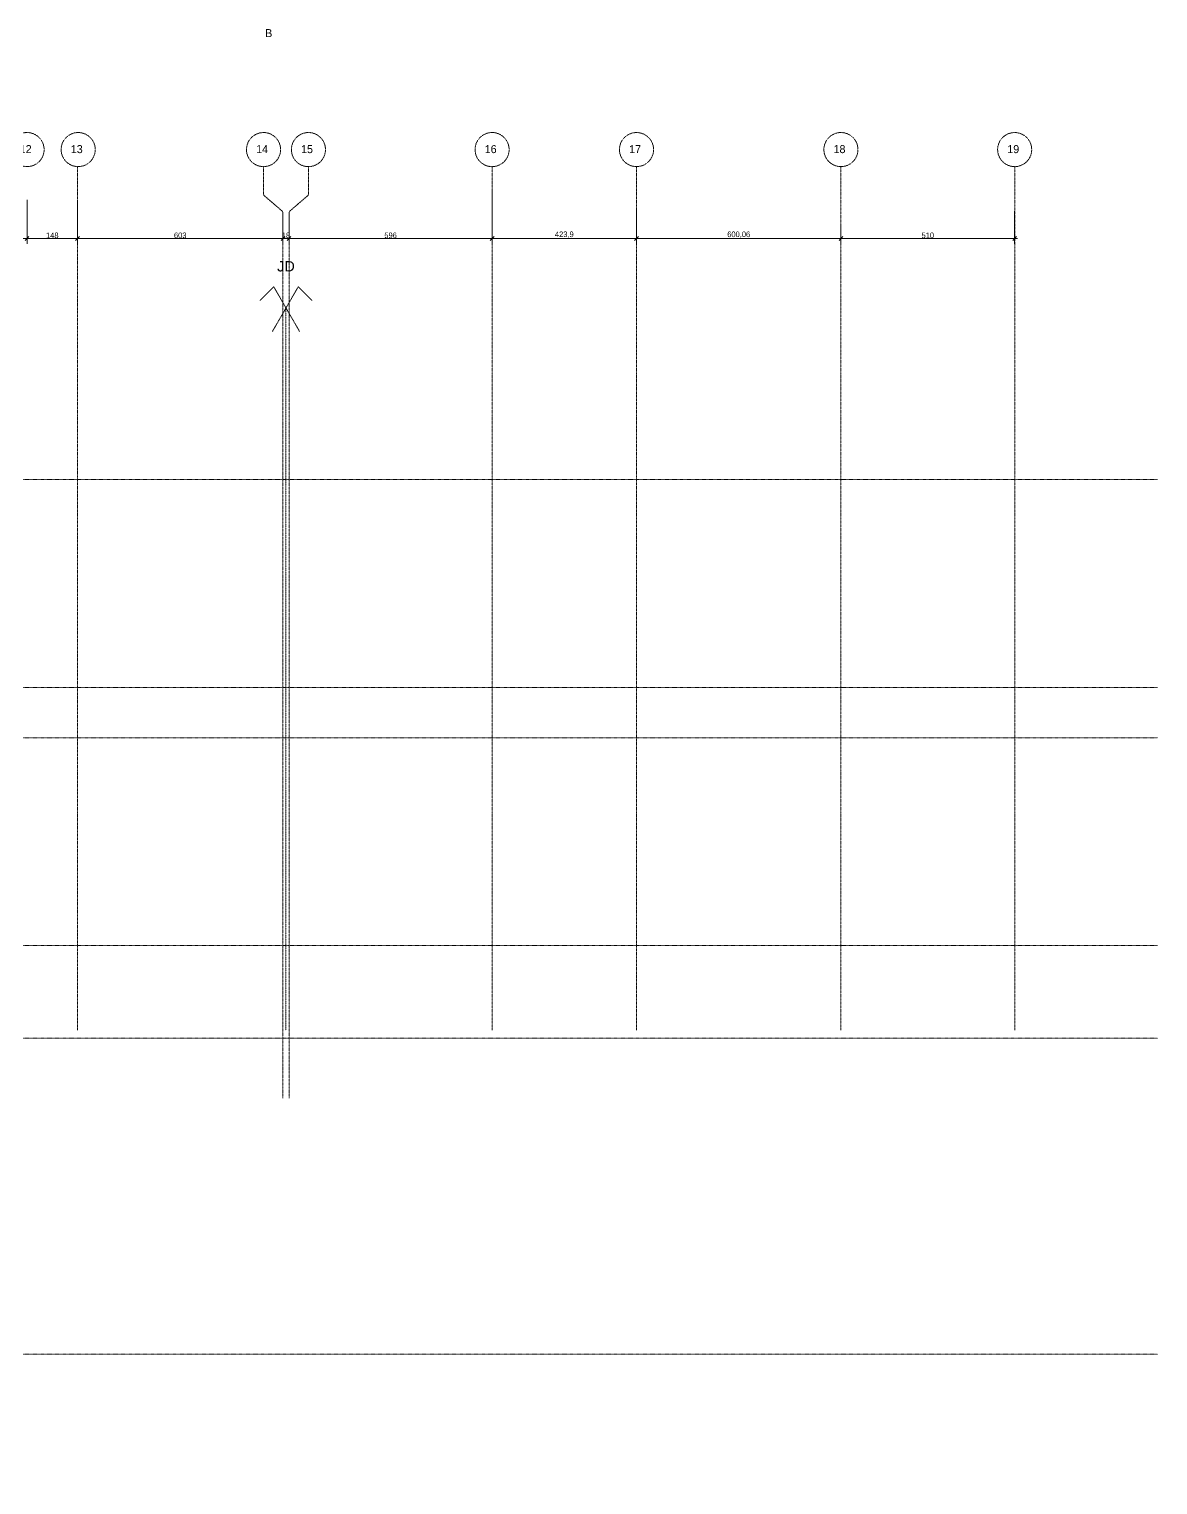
# Model space of a CAD drawing. Header units: millimetres. Extents: x -26249 to 60250, y -21218 to 23336.
# Drawn here: x 17375 to 20688, y -11812 to -7538 of the extents above; entities that cross this region are included whole.
import ezdxf

# ---------------------------------------------------------------- set-up
doc = ezdxf.new("R2010")
doc.units = ezdxf.units.MM
for name, pattern in [('ISO-02', [0.75, 0.6, -0.15]), ('Style de ligne -1', [0.41664, 0.20828, -0.20836]), ('Style de ligne -11', [0.347222, 0.20828, -0.138942]), ('Style de ligne -13', [0.147638, 0.098425, -0.049213]), ('Style de ligne -6', [1.04164, 0.625, -0.20828, 0.06943, -0.13893]), ('VW-01', [0.41656, 0.20828, -0.20828])]:
    doc.linetypes.add(name, pattern=pattern)
for name, color, linetype, lineweight in [('B Aménagement intérieur', 7, 'Continuous', 5), ('B BATI-équipement-sanitaires', 7, 'Continuous', 5), ('B Général', 7, 'Continuous', 5), ('C ANNOTATIONS-cotation', 7, 'Continuous', 5), ('C ANNOTATIONS-prestations', 7, 'Continuous', 5), ('C ANNOTATIONS-texte', 7, 'Continuous', 5)]:
    doc.layers.add(name, color=color, linetype=linetype, lineweight=lineweight)
doc.layers.add('C ANNOTATIONS-axes', color=1, linetype='ISO-02', lineweight=13, true_color=0xff0000)
doc.layers.add('C ANNOTATIONS-axes horizontaux', color=1, linetype='Style de ligne -1', lineweight=13, true_color=0xff0000)
doc.styles.add('Arial', font='arial.ttf')
doc.styles.add('Eurostile', font='')
doc.styles.get('Eurostile').set_extended_font_data('Eurostile')
doc.dimstyles.new('Arch', dxfattribs={"dimtxt": 20.229601, "dimasz": 11.224121, "dimexe": 15.875, "dimexo": 7.9375, "dimgap": 7.9375, "dimtad": 1, "dimdec": 1, "dimtxsty": 'Arial', "dimblk": 'VW_SLASH-1', "dimblk1": 'VW_SLASH-1', "dimblk2": 'VW_SLASH-1', "dimcen": 0, "dimdle": 7.9375, "dimazin": 0, "dimtfac": 1, "dimtdec": 1, "dimtix": 1, "dimtmove": 0, "dimatfit": 0, "dimldrblk": 'VW_FILLEDARROW-1', "dimfxl": 1, "dimfrac": 2, "dimtolj": 1, "dimarcsym": 0})

# ---------------------------------------------------------------- blocks, each defined once
blk = doc.blocks.new('Groupe-64-1')
at = {"layer": 'B Général', "color": 1, "linetype": 'Style de ligne -11', "lineweight": 5}
blk.add_line((2145.7, -1173.9), (2145.7, 946.1), dxfattribs=at)
at = {"layer": 'B Général', "color": 1, "linetype": 'Style de ligne -11', "lineweight": 5, "flags": 128}
for points in [[(2185.7, 876.8), (2109.7, 1008.4), (2069.7, 968.4)], [(2105.7, 876.8), (2181.7, 1008.4), (2221.7, 968.4)]]:
    blk.add_lwpolyline(points, dxfattribs=at)
at = {"layer": 'B Général', "color": 1, "insert": (2119.8, 1083.6), "char_height": 30.34, "attachment_point": 1, "line_spacing_factor": 0.958078, "style": 'Arial'}
blk.add_mtext('JD', dxfattribs=at)
blk = doc.blocks.new('VW_SLASH-1')
at = {"color": 0, "linetype": 'ByBlock', "lineweight": -2}
blk.add_line((0.71, 0), (-1, 0), dxfattribs=at)
at = {"color": 0, "linetype": 'Continuous', "lineweight": 20, "flags": 128}
blk.add_lwpolyline([(0.5, 0.5), (-0.5, -0.5)], dxfattribs=at)
blk = doc.blocks.new('*D15')
at = {"layer": 'C ANNOTATIONS-cotation', "color": 0, "linetype": 'Continuous', "lineweight": -2, "transparency": 16777216}
for p, q in [((770.7, 1277.8), (770.7, 1134.1)), ((1385.7, 1263.6), (1385.7, 1134.1)), ((1374.4, 1150), (781.9, 1150))]:
    blk.add_line(p, q, dxfattribs=at)
at = {"layer": 'Defpoints', "color": 0, "transparency": 16777216}
for p in [(770.7, 1285.7), (1385.7, 1271.6), (770.7, 1150)]:
    blk.add_point(p, dxfattribs=at)
at = {"layer": 'C ANNOTATIONS-cotation', "color": 0, "lineweight": -2, "transparency": 16777216, "xscale": 11.22412109375, "yscale": 11.22412109375, "zscale": 11.22412109375, "rotation": 180}
blk.add_blockref('VW_SLASH-1', (770.7, 1150), dxfattribs=at)
at = {"layer": 'C ANNOTATIONS-cotation', "color": 0, "lineweight": -2, "transparency": 16777216, "xscale": 11.22412109375, "yscale": 11.22412109375, "zscale": 11.22412109375}
blk.add_blockref('VW_SLASH-1', (1385.7, 1150), dxfattribs=at)
at = {"layer": 'C ANNOTATIONS-cotation', "color": 0, "lineweight": 5, "transparency": 16777216, "insert": (1078.2, 1159.2), "char_height": 16.45, "attachment_point": 5, "style": 'Eurostile'}
blk.add_mtext('\\A1;615', dxfattribs=at)
blk = doc.blocks.new('VW_FILLEDARROW-1')
at = {"linetype": 'Continuous', "lineweight": 0}
blk.add_hatch(color=0, dxfattribs=at).paths.add_polyline_path([(-1.41, 0.38), (0, 0), (-1.41, -0.38)])
at = {"color": 0, "linetype": 'Continuous', "lineweight": 5, "flags": 128}
blk.add_lwpolyline([(-1.41, 0.38), (0, 0), (-1.41, -0.38)], close=True, dxfattribs=at)
blk = doc.blocks.new('*D16')
at = {"layer": 'C ANNOTATIONS-cotation', "color": 0, "linetype": 'Continuous', "lineweight": -2, "transparency": 16777216}
for p, q in [((1385.7, 1263.6), (1385.7, 1134.1)), ((1533.7, 1254.9), (1533.7, 1134.1)), ((1522.4, 1150), (1396.9, 1150))]:
    blk.add_line(p, q, dxfattribs=at)
at = {"layer": 'Defpoints', "color": 0, "transparency": 16777216}
for p in [(1385.7, 1271.6), (1533.7, 1262.8), (1385.7, 1150)]:
    blk.add_point(p, dxfattribs=at)
at = {"layer": 'C ANNOTATIONS-cotation', "color": 0, "lineweight": -2, "transparency": 16777216, "xscale": 11.22412109375, "yscale": 11.22412109375, "zscale": 11.22412109375, "rotation": 180}
blk.add_blockref('VW_SLASH-1', (1385.7, 1150), dxfattribs=at)
at = {"layer": 'C ANNOTATIONS-cotation', "color": 0, "lineweight": -2, "transparency": 16777216, "xscale": 11.22412109375, "yscale": 11.22412109375, "zscale": 11.22412109375}
blk.add_blockref('VW_SLASH-1', (1533.7, 1150), dxfattribs=at)
at = {"layer": 'C ANNOTATIONS-cotation', "color": 0, "lineweight": 5, "transparency": 16777216, "insert": (1459.7, 1159.2), "char_height": 16.45, "attachment_point": 5, "style": 'Eurostile'}
blk.add_mtext('\\A1;148', dxfattribs=at)
blk = doc.blocks.new('*D17')
at = {"layer": 'C ANNOTATIONS-cotation', "color": 0, "linetype": 'Continuous', "lineweight": -2, "transparency": 16777216}
for p, q in [((1533.7, 1254.9), (1533.7, 1134.1)), ((2136.7, 1220.6), (2136.7, 1134.1)), ((2125.4, 1150), (1544.9, 1150))]:
    blk.add_line(p, q, dxfattribs=at)
at = {"layer": 'Defpoints', "color": 0, "transparency": 16777216}
for p in [(1533.7, 1262.8), (2136.7, 1228.6), (1533.7, 1150)]:
    blk.add_point(p, dxfattribs=at)
at = {"layer": 'C ANNOTATIONS-cotation', "color": 0, "lineweight": -2, "transparency": 16777216, "xscale": 11.22412109375, "yscale": 11.22412109375, "zscale": 11.22412109375, "rotation": 180}
blk.add_blockref('VW_SLASH-1', (1533.7, 1150), dxfattribs=at)
at = {"layer": 'C ANNOTATIONS-cotation', "color": 0, "lineweight": -2, "transparency": 16777216, "xscale": 11.22412109375, "yscale": 11.22412109375, "zscale": 11.22412109375}
blk.add_blockref('VW_SLASH-1', (2136.7, 1150), dxfattribs=at)
at = {"layer": 'C ANNOTATIONS-cotation', "color": 0, "lineweight": 5, "transparency": 16777216, "insert": (1835.2, 1159.2), "char_height": 16.45, "attachment_point": 5, "style": 'Eurostile'}
blk.add_mtext('\\A1;603', dxfattribs=at)
blk = doc.blocks.new('*D18')
at = {"layer": 'C ANNOTATIONS-cotation', "color": 0, "linetype": 'Continuous', "lineweight": -2, "transparency": 16777216}
for p, q in [((2136.7, 1220.6), (2136.7, 1134.1)), ((2154.7, 1220.6), (2154.7, 1134.1)), ((2125.4, 1150), (2114.2, 1150)), ((2154.7, 1150), (2136.7, 1150)), ((2165.9, 1150), (2177.1, 1150))]:
    blk.add_line(p, q, dxfattribs=at)
at = {"layer": 'Defpoints', "color": 0, "transparency": 16777216}
for p in [(2136.7, 1228.6), (2154.7, 1228.6), (2136.7, 1150)]:
    blk.add_point(p, dxfattribs=at)
at = {"layer": 'C ANNOTATIONS-cotation', "color": 0, "lineweight": -2, "transparency": 16777216, "xscale": 11.22412109375, "yscale": 11.22412109375, "zscale": 11.22412109375}
blk.add_blockref('VW_SLASH-1', (2136.7, 1150), dxfattribs=at)
at = {"layer": 'C ANNOTATIONS-cotation', "color": 0, "lineweight": -2, "transparency": 16777216, "xscale": 11.22412109375, "yscale": 11.22412109375, "zscale": 11.22412109375, "rotation": 180}
blk.add_blockref('VW_SLASH-1', (2154.7, 1150), dxfattribs=at)
at = {"layer": 'C ANNOTATIONS-cotation', "color": 0, "lineweight": 5, "transparency": 16777216, "insert": (2145.7, 1159.2), "char_height": 16.45, "attachment_point": 5, "style": 'Eurostile'}
blk.add_mtext('\\A1;18', dxfattribs=at)
blk = doc.blocks.new('*D19')
at = {"layer": 'C ANNOTATIONS-cotation', "color": 0, "linetype": 'Continuous', "lineweight": -2, "transparency": 16777216}
for p, q in [((2750.7, 1289), (2750.7, 1134.1)), ((2154.7, 1220.6), (2154.7, 1134.1)), ((2739.4, 1150), (2165.9, 1150))]:
    blk.add_line(p, q, dxfattribs=at)
at = {"layer": 'Defpoints', "color": 0, "transparency": 16777216}
for p in [(2750.7, 1296.9), (2154.7, 1228.6), (2154.7, 1150)]:
    blk.add_point(p, dxfattribs=at)
at = {"layer": 'C ANNOTATIONS-cotation', "color": 0, "lineweight": -2, "transparency": 16777216, "xscale": 11.22412109375, "yscale": 11.22412109375, "zscale": 11.22412109375, "rotation": 180}
blk.add_blockref('VW_SLASH-1', (2154.7, 1150), dxfattribs=at)
at = {"layer": 'C ANNOTATIONS-cotation', "color": 0, "lineweight": -2, "transparency": 16777216, "xscale": 11.22412109375, "yscale": 11.22412109375, "zscale": 11.22412109375}
blk.add_blockref('VW_SLASH-1', (2750.7, 1150), dxfattribs=at)
at = {"layer": 'C ANNOTATIONS-cotation', "color": 0, "lineweight": 5, "transparency": 16777216, "insert": (2452.7, 1159.2), "char_height": 16.45, "attachment_point": 5, "style": 'Eurostile'}
blk.add_mtext('\\A1;596', dxfattribs=at)
blk = doc.blocks.new('*D20')
at = {"layer": 'C ANNOTATIONS-cotation', "color": 0, "linetype": 'Continuous', "lineweight": -2, "transparency": 16777216}
for p, q in [((2750.7, 1289), (2750.7, 1134.1)), ((3174.6, 1234.8), (3174.6, 1134.1)), ((3163.4, 1150), (2761.9, 1150))]:
    blk.add_line(p, q, dxfattribs=at)
at = {"layer": 'Defpoints', "color": 0, "transparency": 16777216}
for p in [(2750.7, 1296.9), (3174.6, 1242.7), (2750.7, 1150)]:
    blk.add_point(p, dxfattribs=at)
at = {"layer": 'C ANNOTATIONS-cotation', "color": 0, "lineweight": -2, "transparency": 16777216, "xscale": 11.22412109375, "yscale": 11.22412109375, "zscale": 11.22412109375, "rotation": 180}
blk.add_blockref('VW_SLASH-1', (2750.7, 1150), dxfattribs=at)
at = {"layer": 'C ANNOTATIONS-cotation', "color": 0, "lineweight": -2, "transparency": 16777216, "xscale": 11.22412109375, "yscale": 11.22412109375, "zscale": 11.22412109375}
blk.add_blockref('VW_SLASH-1', (3174.6, 1150), dxfattribs=at)
at = {"layer": 'C ANNOTATIONS-cotation', "color": 0, "lineweight": 5, "transparency": 16777216, "insert": (2962.6, 1160.8), "char_height": 16.45, "attachment_point": 5, "style": 'Eurostile'}
blk.add_mtext('\\A1;423,9', dxfattribs=at)
blk = doc.blocks.new('*D21')
at = {"layer": 'C ANNOTATIONS-cotation', "color": 0, "linetype": 'Continuous', "lineweight": -2, "transparency": 16777216}
for p, q in [((3174.6, 1234.8), (3174.6, 1134.1)), ((3774.6, 1190.6), (3774.6, 1134.1)), ((3763.4, 1150), (3185.8, 1150))]:
    blk.add_line(p, q, dxfattribs=at)
at = {"layer": 'Defpoints', "color": 0, "transparency": 16777216}
for p in [(3174.6, 1242.7), (3774.6, 1198.6), (3174.6, 1150)]:
    blk.add_point(p, dxfattribs=at)
at = {"layer": 'C ANNOTATIONS-cotation', "color": 0, "lineweight": -2, "transparency": 16777216, "xscale": 11.22412109375, "yscale": 11.22412109375, "zscale": 11.22412109375, "rotation": 180}
blk.add_blockref('VW_SLASH-1', (3174.6, 1150), dxfattribs=at)
at = {"layer": 'C ANNOTATIONS-cotation', "color": 0, "lineweight": -2, "transparency": 16777216, "xscale": 11.22412109375, "yscale": 11.22412109375, "zscale": 11.22412109375}
blk.add_blockref('VW_SLASH-1', (3774.6, 1150), dxfattribs=at)
at = {"layer": 'C ANNOTATIONS-cotation', "color": 0, "lineweight": 5, "transparency": 16777216, "insert": (3474.6, 1160.8), "char_height": 16.45, "attachment_point": 5, "style": 'Eurostile'}
blk.add_mtext('\\A1;600,06', dxfattribs=at)
blk = doc.blocks.new('*D22')
at = {"layer": 'C ANNOTATIONS-cotation', "color": 0, "linetype": 'Continuous', "lineweight": -2, "transparency": 16777216}
for p, q in [((4284.6, 1230.6), (4284.6, 1134.1)), ((3774.6, 1190.6), (3774.6, 1134.1)), ((4273.4, 1150), (3785.9, 1150))]:
    blk.add_line(p, q, dxfattribs=at)
at = {"layer": 'Defpoints', "color": 0, "transparency": 16777216}
for p in [(3774.6, 1198.6), (4284.6, 1238.6), (3774.6, 1150)]:
    blk.add_point(p, dxfattribs=at)
at = {"layer": 'C ANNOTATIONS-cotation', "color": 0, "lineweight": -2, "transparency": 16777216, "xscale": 11.22412109375, "yscale": 11.22412109375, "zscale": 11.22412109375, "rotation": 180}
blk.add_blockref('VW_SLASH-1', (3774.6, 1150), dxfattribs=at)
at = {"layer": 'C ANNOTATIONS-cotation', "color": 0, "lineweight": -2, "transparency": 16777216, "xscale": 11.22412109375, "yscale": 11.22412109375, "zscale": 11.22412109375}
blk.add_blockref('VW_SLASH-1', (4284.6, 1150), dxfattribs=at)
at = {"layer": 'C ANNOTATIONS-cotation', "color": 0, "lineweight": 5, "transparency": 16777216, "insert": (4029.6, 1159.2), "char_height": 16.45, "attachment_point": 5, "style": 'Eurostile'}
blk.add_mtext('\\A1;510', dxfattribs=at)
blk = doc.blocks.new('Groupe-4-1')
at = {"layer": 'B Général', "color": 8, "linetype": 'Continuous', "lineweight": 9, "true_color": 0x808080}
for p, q in [((3647.4, 4742.6), (3645.2, 4749.4)), ((3632.4, 4727.1), (3628.3, 4725.1)), ((3791.5, 4698.5), (3797, 4702.9)), ((3795.2, 4677.3), (3797.4, 4673.4)), ((3605.4, 4615.4), (3608.6, 4625.9)), ((3626.7, 4612.6), (3629, 4619.6)), ((3735.8, 4579.2), (3737.9, 4586.3)), ((3755.1, 4569.7), (3758.2, 4580.1)), ((3633.6, 4503.1), (3589.1, 4518.4)), ((3676.8, 4492.4), (3679.2, 4500.1)), ((3691.9, 4488.2), (3694, 4495.1))]:
    blk.add_line(p, q, dxfattribs=at)
at = {"layer": 'B Général', "color": 8, "linetype": 'Continuous', "lineweight": 9, "true_color": 0x808080, "flags": 128}
for points in [[(3604.5, 4345.2), (3588.3, 4351), (3573.2, 4357.7), (3557.1, 4366.8), (3547.4, 4374.8), (3542, 4381.9), (3539.2, 4387.8), (3536.4, 4396.6), (3535.4, 4407), (3536.4, 4415.5), (3539.3, 4433.5), (3545, 4456), (3566.1, 4525), (3564.6, 4528.4), (3565.4, 4531.1), (3567.2, 4532.7), (3568.7, 4532.2), (3604.1, 4647.9), (3638.6, 4757.7), (3641.5, 4763.1), (3646.7, 4767.8), (3653.4, 4770.8), (3665.4, 4773), (3686.1, 4772.1), (3707.3, 4768.6), (3732.3, 4762.6)], [(3643.1, 4752.1), (3640.7, 4748.3), (3636.9, 4739.6), (3632.4, 4727.1), (3620.1, 4689.8), (3563.2, 4499.4), (3560.2, 4489.6), (3557.9, 4482.6), (3555.1, 4477.3), (3552.1, 4473.1), (3550.2, 4473.1)], [(3604.5, 4345.2), (3621.3, 4340.9), (3637.6, 4338), (3656, 4336.6), (3668.5, 4337.8), (3676.9, 4340.6), (3682.5, 4343.9), (3689.8, 4349.7), (3696.4, 4357.7), (3700.4, 4365.3), (3708, 4381.9), (3715.9, 4403.7), (3737, 4472.7), (3740.2, 4474.7), (3741, 4477.4), (3740.4, 4479.7), (3738.9, 4480.1), (3774.3, 4595.9), (3807.2, 4706.1), (3807.8, 4712.2), (3806.1, 4719), (3802.2, 4725.3), (3793.5, 4733.8), (3775.8, 4744.6), (3756.3, 4753.5), (3732.3, 4762.6)], [(3724.2, 4736.4), (3708.8, 4740.7), (3691, 4744.4), (3670.9, 4746.7), (3656.2, 4744.8), (3647.4, 4742.6), (3651, 4733.3), (3653.6, 4723.1), (3658.1, 4708.8), (3662.7, 4709.4), (3673, 4709.3), (3685.5, 4707.3), (3703, 4702.6), (3712.9, 4699.4)], [(3653.9, 4752.9), (3664, 4754.5), (3674.9, 4755.8), (3687.3, 4754.1), (3698.9, 4752.2), (3727, 4745.3)], [(3678.4, 4764.8), (3696.4, 4763.1), (3707.7, 4760.4), (3729.8, 4754.5)], [(3791.8, 4710.7), (3784.3, 4717.7), (3776.1, 4724.9), (3764.8, 4730.4), (3754.1, 4735.4), (3727, 4745.3)], [(3778.1, 4734.3), (3762.3, 4742.9), (3751.4, 4747.1), (3729.8, 4754.5)], [(3608, 4546.1), (3613.4, 4558.3), (3617.6, 4568.8), (3623.4, 4585.5), (3648.8, 4668.6), (3657, 4693.6), (3659.3, 4703.8), (3658.1, 4708.8)], [(3659.3, 4703.8), (3668, 4704.3), (3677.2, 4702.8), (3689.9, 4699.6), (3711, 4693.1)], [(3724.2, 4736.4), (3739.5, 4731.4), (3756.3, 4724.4), (3774.2, 4715), (3785.3, 4705.3), (3791.5, 4698.5), (3783.2, 4692.8), (3775.3, 4685.8), (3763.6, 4676.5), (3760.2, 4679.6), (3751.5, 4685.3), (3740.1, 4690.6), (3722.9, 4696.5), (3712.9, 4699.4)], [(3800.3, 4704), (3800.2, 4699.5), (3798.5, 4690.2), (3795.2, 4677.3), (3784.5, 4639.5), (3725.1, 4449.9), (3722.1, 4440.1), (3720.1, 4433), (3719.4, 4427), (3719.6, 4421.9), (3721.1, 4420.8)], [(3759.8, 4673), (3752.9, 4678.3), (3744.4, 4682.2), (3732.2, 4686.7), (3711, 4693.1)], [(3714.1, 4513.6), (3716.5, 4526.8), (3718.8, 4537.8), (3723.4, 4554.9), (3748.8, 4638), (3756, 4663.3), (3759.8, 4673), (3763.6, 4676.5)], [(3607, 4620.7), (3603.8, 4621.6), (3595.7, 4620.3)], [(3756.6, 4574.9), (3759.9, 4573.9), (3765.8, 4568.2)], [(3638.4, 4456), (3629.7, 4458.8), (3614.7, 4464.5), (3600.9, 4471.5), (3588.5, 4479.6), (3579.8, 4486.1), (3575.7, 4490.9), (3573, 4494.7), (3576.4, 4499.8), (3588, 4516.8), (3599.7, 4534.4), (3608, 4546.1), (3613.1, 4541.3), (3623.8, 4535.7), (3635.7, 4529.7), (3646.7, 4525.5), (3658.6, 4521.7)], [(3573, 4494.7), (3571, 4491.4), (3560.7, 4444.7), (3554.9, 4418), (3548.7, 4392.7), (3546.8, 4387.2)], [(3581.3, 4516.5), (3571.1, 4501), (3567.6, 4499.1), (3563.2, 4499.4), (3558.8, 4501.1)], [(3573.6, 4513.1), (3570.1, 4501), (3569.6, 4498), (3570.2, 4494.3), (3571.8, 4488.6), (3576.7, 4482.2), (3583.9, 4474.5), (3596.4, 4465), (3608.9, 4458.1), (3620.4, 4452.4), (3630.1, 4448.9), (3635.8, 4447.2)], [(3714.3, 4470.8), (3706.4, 4469.1), (3700.9, 4467), (3694.5, 4463.9), (3688.6, 4462.4), (3682.5, 4461.7), (3678.4, 4461.8), (3671.8, 4463.8), (3663.8, 4469.1), (3648.3, 4481.4), (3638.4, 4492.8), (3633.1, 4498.7), (3632.9, 4500.8), (3633.6, 4503.1), (3635.2, 4504.3), (3664.5, 4494.5), (3664, 4491.7), (3667.5, 4491.9), (3674, 4492.8), (3680.9, 4492), (3688.1, 4489.4), (3693.7, 4487.2), (3696.7, 4484.7), (3700, 4481.9), (3701.1, 4484.1), (3714.3, 4480.8)], [(3638.4, 4456), (3647.2, 4453.4), (3662.9, 4449.8), (3678.2, 4447.8), (3693.1, 4447.6), (3704, 4448.1), (3710, 4449.8), (3714.4, 4451.5), (3714.4, 4457.5), (3714.3, 4478.2), (3714.4, 4499.3), (3714.1, 4513.6), (3707.2, 4512.5), (3695.2, 4513.9), (3682, 4515.6), (3670.6, 4518.2), (3658.6, 4521.7)], [(3607.1, 4353.4), (3591.9, 4358), (3579.3, 4363.4), (3572.6, 4366.9), (3571.8, 4368.7), (3573.3, 4373.6), (3575.6, 4395.7), (3578.7, 4422.8), (3580.7, 4452), (3580.8, 4469.9), (3581, 4474.9), (3581.5, 4477.1)], [(3724.2, 4467), (3720.3, 4455), (3719, 4452.3), (3716.4, 4449.5), (3711.9, 4445.7), (3704.3, 4443.2), (3694, 4440.8), (3678.3, 4439.9), (3664.1, 4441.2), (3651.4, 4442.9), (3641.4, 4445.5), (3635.8, 4447.2)], [(3714.4, 4451.5), (3714.2, 4447.6), (3696.5, 4403.1), (3686.4, 4377.7), (3677.5, 4353.3), (3675.9, 4347.7)], [(3719.6, 4474.2), (3719.5, 4455.6), (3721.3, 4452.1), (3725.1, 4449.9), (3729.7, 4448.8)], [(3607.1, 4353.4), (3622.2, 4348.7), (3635.7, 4346.1), (3643.2, 4345.4), (3644.8, 4346.4), (3646.3, 4351.3), (3656.8, 4370.8), (3669.4, 4395), (3684.1, 4420.4), (3694, 4435.3), (3696.6, 4439.5), (3697.4, 4441.6)], [(3536.4, 4396.6), (3541.8, 4385.6), (3546.4, 4380.8), (3553.4, 4374.3), (3561.3, 4368.2), (3573.1, 4362.3), (3590.3, 4354.6), (3605.9, 4349.7)], [(3689.8, 4349.7), (3679.2, 4343.6), (3672.7, 4342.2), (3663.2, 4340.7), (3653.3, 4340.1), (3640.2, 4341.7), (3621.6, 4345.1), (3605.9, 4349.7)]]:
    blk.add_lwpolyline(points, dxfattribs=at)
for points in [[(3678.4, 4764.8), (3677.5, 4761.7), (3674.5, 4760.1), (3667, 4757.4), (3658.7, 4754.9), (3645.2, 4749.4), (3643.1, 4752.1), (3644.6, 4755.5), (3649.8, 4761.4), (3656, 4764.1), (3667.2, 4764.5)], [(3637, 4710.6), (3644, 4694), (3645.3, 4687.2), (3645.3, 4680), (3643.6, 4670.7), (3629, 4619.6), (3608.6, 4625.9), (3619, 4658.6), (3629.5, 4688.7)], [(3778.1, 4734.3), (3777.2, 4731.2), (3778.8, 4728.2), (3783.5, 4721.8), (3789, 4715), (3797, 4702.9), (3800.3, 4704), (3801, 4707.6), (3800, 4715.4), (3796.3, 4721.2), (3787.2, 4727.7)], [(3782.1, 4666.2), (3767, 4656.4), (3762.2, 4651.5), (3758.1, 4645.5), (3754.3, 4636.8), (3737.9, 4586.3), (3758.2, 4580.1), (3768, 4613), (3776.1, 4643.9)], [(3605.4, 4615.4), (3626.7, 4612.6), (3618.2, 4585), (3610.4, 4562.6), (3604.1, 4549.1), (3581.3, 4516.5), (3578.7, 4517.2), (3576.8, 4521.9)], [(3593.7, 4596.4), (3597.3, 4608.2), (3599, 4610.2), (3600.4, 4610.1), (3601, 4608.6), (3597.4, 4596.8), (3595.6, 4594.5), (3593.5, 4594.5)], [(3755.1, 4569.7), (3735.8, 4579.2), (3727.4, 4551.6), (3721.4, 4528.7), (3719.1, 4513.9), (3719.6, 4474.2), (3722.2, 4473.2), (3726.4, 4476.2)], [(3575, 4512.8), (3572.2, 4513.4), (3566.1, 4525), (3564.6, 4528.4), (3565.4, 4531.1), (3567.2, 4532.7), (3567.9, 4532.4), (3578.2, 4520.3), (3578.7, 4517.2)], [(3754.1, 4547.3), (3757.7, 4559.1), (3757.5, 4561.7), (3756.2, 4562.4), (3754.9, 4561.5), (3751.3, 4549.7), (3751.4, 4546.8), (3753.2, 4545.6)], [(3659.9, 4463.8), (3623.9, 4474.8), (3622.6, 4476.4), (3623.5, 4478.3), (3629.6, 4478.5), (3644.2, 4474.1), (3658.2, 4469.2), (3663, 4466.2), (3663.7, 4464.5), (3662, 4463.5)], [(3722.8, 4467.5), (3725.5, 4466.5), (3737, 4472.7), (3740.2, 4474.7), (3741, 4477.4), (3740.4, 4479.7), (3739.7, 4479.9), (3724.4, 4475.6), (3722.2, 4473.2)], [(3570.6, 4369.6), (3570.7, 4373.4), (3569.6, 4375.7), (3567, 4376.9), (3559.4, 4382.2), (3551.5, 4389.5), (3547, 4394.5), (3544, 4400.4), (3541.6, 4406.3), (3541.2, 4412.8), (3541.3, 4417.3), (3540.7, 4418.3), (3538.6, 4417.8), (3537.4, 4416.8), (3537.2, 4415.5), (3537.8, 4408.6), (3539.9, 4399.2), (3542.3, 4392.8), (3547.3, 4386.6), (3553.7, 4380.3), (3559.9, 4375.3), (3566.6, 4371.3)], [(3646.3, 4346.4), (3648.3, 4349.6), (3650.6, 4351), (3653.4, 4350.4), (3662.7, 4350.6), (3673.3, 4352.2), (3679.8, 4353.9), (3685.6, 4357), (3690.9, 4360.6), (3694.8, 4365.8), (3697.3, 4369.5), (3698.3, 4370.1), (3699.8, 4368.4), (3700.2, 4367), (3699.7, 4365.8), (3695.4, 4360.4), (3688.3, 4353.8), (3682.8, 4349.8), (3675.2, 4347.5), (3666.3, 4345.8), (3658.4, 4345.2), (3650.6, 4345.6)]]:
    blk.add_lwpolyline(points, close=True, dxfattribs=at)
at = {"layer": 'B Général', "color": 8, "linetype": 'Continuous', "lineweight": 9, "true_color": 0x808080}
for centre, major_axis, ratio in [((3589.8, 4508.8), (1.11, 3.64), 1), ((3689.3, 4504.6), (-17.7, 5.4), 0.458873), ((3689.3, 4504.9), (-14.9, 4.6), 0.407215), ((3689.5, 4505.7), (-10.5, 3.2), 0.408756), ((3703.9, 4473.9), (1.11, 3.64), 1)]:
    blk.add_ellipse(centre, major_axis=major_axis, ratio=ratio, dxfattribs=at)
blk = doc.blocks.new('meuble vasque 80x60')
at = {"layer": 'B BATI-équipement-sanitaires', "color": 7, "linetype": 'Style de ligne -13', "lineweight": 5, "flags": 128}
for points in [[(-40, -3.1), (40, -3.1), (40, -53.1), (-40, -53.1)], [(-40, -56.1), (-5.4, -76.1), (-4.7, -74.9), (-39.3, -54.9)], [(40, -56.1), (5.4, -76.1), (4.7, -74.9), (39.4, -54.9)]]:
    blk.add_lwpolyline(points, close=True, dxfattribs=at)
at = {"layer": 'B BATI-équipement-sanitaires', "color": 7, "linetype": 'Style de ligne -13', "lineweight": 5}
for centre, start, end in [((-40, -56.1), 330, 0), ((40, -56.1), 180, 210)]:
    blk.add_arc(centre, 40, start, end, dxfattribs=at)
at = {"layer": 'B Général', "lineweight": 5, "flags": 128}
blk.add_lwpolyline([(-40, 0), (40, 0), (40, -55), (-40, -55)], close=True, dxfattribs=at)
at = {"layer": 'B Général', "color": 7}
blk.add_blockref('Groupe-4-1', (0, 0), dxfattribs=at)
at = {"layer": 'C ANNOTATIONS-prestations', "insert": (40, -53.1), "char_height": 4.706, "width": 80, "attachment_point": 9, "line_spacing_factor": 0.894142, "style": 'Eurostile'}
blk.add_mtext('meuble vasque 80x55', dxfattribs=at)
blk = doc.blocks.new('Groupe-24-1')
at = {"layer": 'B Aménagement intérieur', "color": 7, "xscale": -1}
blk.add_blockref('meuble vasque 80x60', (10851.6, 4574.4), dxfattribs=at)
blk = doc.blocks.new('axes 2')
at = {"layer": 'B Général', "color": 1, "linetype": 'Style de ligne -6', "lineweight": 13}
for p, q in [((1533.672, -1173.93), (1533.672, 1361.07)), ((2750.672, -1173.93), (2750.672, 1361.07)), ((3174.575, -1173.93), (3174.575, 1361.07)), ((3774.633, -1173.93), (3774.633, 1361.07)), ((4284.633, -1173.93), (4284.633, 1361.07))]:
    blk.add_line(p, q, dxfattribs=at)
at = {"layer": 'B Général', "color": 1, "linetype": 'Style de ligne -6', "lineweight": 13, "flags": 128}
for points in [[(2079.747, 1361.07), (2079.747, 1277.57), (2136.672, 1228.57), (2136.672, -1373.93)], [(2211.596, 1361.07), (2211.596, 1277.57), (2154.672, 1228.57), (2154.672, -1373.93)]]:
    blk.add_lwpolyline(points, dxfattribs=at)
at = {"layer": 'B Général', "color": 1, "linetype": 'VW-01', "lineweight": 13}
for centre in [(1385.672, 1411.07), (1535.672, 1411.07), (2079.747, 1411.07), (2211.596, 1411.07), (2750.672, 1411.07), (3174.575, 1411.07), (3774.633, 1411.07), (4284.633, 1411.07)]:
    blk.add_circle(centre, 50, dxfattribs=at)
at = {"layer": 'C ANNOTATIONS-axes horizontaux', "color": 5, "true_color": 0x0000ff}
for p, q in [((4705, 442.07), (-4705, 442.07)), ((4705, -167.93), (-4705, -167.93)), ((4705, -315.93), (-4705, -315.93)), ((4705, -925.93), (-4705, -925.93)), ((4705, -1197.93), (-4705, -1197.93)), ((4705, -2124.828), (245, -2124.828))]:
    blk.add_line(p, q, dxfattribs=at)
at = {"layer": 'B Général', "color": 7}
blk.add_blockref('Groupe-64-1', (0, 0), dxfattribs=at)
at = {"layer": 'B Général', "color": 7, "char_height": 23.4956, "attachment_point": 1, "line_spacing_factor": 0.895453, "style": 'Eurostile'}
for s, insert in [('12', (1364.019, 1424.159)), ('13', (1514.019, 1424.159)), ('14', (2058.095, 1424.159)), ('15', (2189.944, 1424.159)), ('16', (2729.019, 1424.159)), ('17', (3152.923, 1424.159)), ('18', (3752.98, 1424.159)), ('19', (4262.98, 1424.159))]:
    blk.add_mtext(s, dxfattribs=dict(at, insert=insert))
at = {"layer": 'C ANNOTATIONS-texte', "color": 7, "insert": (2084.528, 1764.714), "char_height": 23.496, "attachment_point": 1, "line_spacing_factor": 0.895453, "style": 'Eurostile'}
blk.add_mtext('B', dxfattribs=at)
at = {"layer": 'C ANNOTATIONS-cotation', "color": 7, "linetype": 'Continuous', "lineweight": 5}
for base, p1, p2, picture, middle in [((770.672, 1150), (1385.672, 1271.57), (770.672, 1285.746), '*D15', (1078.172, 1159.223)), ((2154.672, 1150), (2750.672, 1296.902), (2154.672, 1228.57), '*D19', (2452.672, 1159.223)), ((2750.672, 1150), (3174.575, 1242.69), (2750.672, 1296.902), '*D20', (2962.623, 1160.79)), ((1385.672, 1150), (1533.672, 1262.82), (1385.672, 1271.57), '*D16', (1459.672, 1159.223)), ((1533.672, 1150), (2136.672, 1228.57), (1533.672, 1262.82), '*D17', (1835.172, 1159.223)), ((3174.575, 1150), (3774.633, 1198.57), (3174.575, 1242.69), '*D21', (3474.604, 1160.79)), ((2136.672, 1150), (2154.672, 1228.57), (2136.672, 1228.57), '*D18', (2145.672, 1159.223)), ((3774.633, 1150), (4284.633, 1238.57), (3774.633, 1198.57), '*D22', (4029.633, 1159.223))]:
    dim = blk.add_linear_dim(base=base, p1=p1, p2=p2, dimstyle='Arch', override={"dimtxt": 16.446886, "dimgap": 1, "dimdec": 2, "dimpost": '<>', "dimtxsty": 'Eurostile', "dimtmove": 2}, dxfattribs=at)
    dim.commit()
    dim.dimension.update_dxf_attribs({"geometry": picture, "text_midpoint": middle})

msp = doc.modelspace()

# ---------------------------------------------------------------- block references
at = {"layer": 'B Aménagement intérieur', "color": 7}
msp.add_blockref('Groupe-24-1', (7591.061, -18699.019), dxfattribs=at)
at = {"layer": 'C ANNOTATIONS-axes', "color": 7}
msp.add_blockref('axes 2', (15982.925, -9302.97), dxfattribs=at)

doc.saveas('drawing.dxf')
